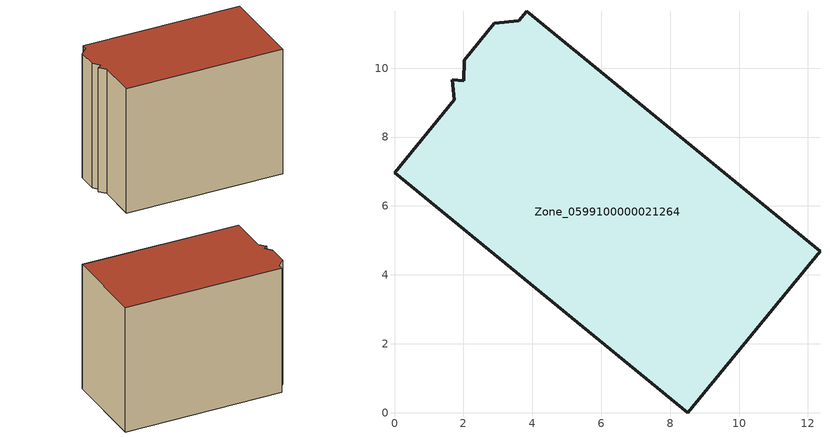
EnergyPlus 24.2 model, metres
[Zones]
Zone_0599100000021264
 floor ground (C_G): 2.03,10.23 2.9,11.3 3.61,11.37 3.84,11.65 12.35,4.69 8.51,0 0,6.97 1.73,9.08 1.67,9.66 2.01,9.64 z0
 wall outside (C_F): 8.51,0 12.35,4.69 3.84,11.65 3.61,11.37 2.9,11.3 2.03,10.23 2.01,9.64 1.67,9.66 1.73,9.08 0,6.97 8.51,0 z0:9.03
 roof outside (C_R): 2.9,11.3 2.03,10.23 2.01,9.64 1.67,9.66 1.73,9.08 0,6.97 8.51,0 12.35,4.69 3.84,11.65 3.61,11.37 z9.03
[BUILDING]
Pand.0599100000021264: North Axis=0; Terrain=City; Loads Convergence Tolerance Value=0.04; Temperature Convergence Tolerance Value=0.4; Solar Distribution=FullExterior; Maximum Number of Warmup Days=25; Minimum Number of Warmup Days=1
[Site:Location]
Rotterdam.The.Hague.AP_ZH_NLD Design_Conditions: Latitude=51.96; Longitude=4.45; Time Zone=1; Elevation=-4.5
[SITE:GROUNDTEMPERATURE:BUILDINGSURFACE]
18, 18, 18, 18, 18, 18, 18, 18, 18, 18, 18, 18
[MATERIAL] Thermal Absorptance=0.9; Solar Absorptance=0.7; Visible Absorptance=0.7
Name | Roughness | Thickness | Conductivity | Density | Specific Heat
G.TI.1946-1964 | MediumSmooth | 0.15 | 1 | 540 | 1210
F.TI.1946-1964 | Rough | 0.3 | 0.857143 | 1920 | 840
R.TI.1946-1964 | MediumRough | 0.2 | 0.277778 | 1500 | 1000
[CONSTRUCTION]
C_G: G.TI.1946-1964
C_F: F.TI.1946-1964
C_R: R.TI.1946-1964
[ZONE]
Zone_0599100000021264: Type=1; Multiplier=1; Ceiling Height=Autocalculate; Volume=Autocalculate; Floor Area=autocalculate; Part of Total Floor Area=Yes
[ZONEINFILTRATION:DESIGNFLOWRATE]
Infil_Zone_0599100000021264: Zone or ZoneList or Space or SpaceList=Zone_0599100000021264; Schedule=AlwaysOn; Design Flow Rate Calculation Method=Flow/Area; Flow Rate per Floor Area=0.003; Constant Term Coefficient=1; Temperature Term Coefficient=0; Velocity Term Coefficient=0; Velocity Squared Term Coefficient=0
[HVACTEMPLATE:ZONE:IDEALLOADSAIRSYSTEM]
Zone_0599100000021264: Maximum Heating Supply Air Temperature=50; Minimum Cooling Supply Air Temperature=13; Maximum Heating Supply Air Humidity Ratio=0.0156; Minimum Cooling Supply Air Humidity Ratio=0.0077; Heating Limit=NoLimit; Cooling Limit=NoLimit; Dehumidification Control Type=ConstantSensibleHeatRatio; Cooling Sensible Heat Ratio=0.7; Dehumidification Setpoint=60; Humidification Control Type=None; Humidification Setpoint=30; Outdoor Air Method=None; Outdoor Air Flow Rate per Person=0.00944; Outdoor Air Flow Rate per Zone Floor Area=0; Outdoor Air Flow Rate per Zone=0; Demand Controlled Ventilation Type=None; Outdoor Air Economizer Type=NoEconomizer; Heat Recovery Type=None; Sensible Heat Recovery Effectiveness=0.7; Latent Heat Recovery Effectiveness=0.65
[ZONECONTROL:THERMOSTAT]
ThermostatControl_Zone_0599100000021264: Zone or ZoneList=Zone_0599100000021264; Control Type Schedule=DualSetpointControlType; Control 1=Thermostat_Zone_0599100000021264; Temperature Difference Between Cutout And Setpoint=0
[THERMOSTATSETPOINT:DUALSETPOINT]
Thermostat_Zone_0599100000021264: Heating Setpoint Temperature Schedule=HeatingSetpoint_Zone_0599100000021264; Cooling Setpoint Temperature Schedule=CoolingSetpoint_Zone_0599100000021264
[SCHEDULE:COMPACT]
HeatingSetpoint_Zone_0599100000021264: Through: 12/31, For: AllDays, Until: 24:00, 21
CoolingSetpoint_Zone_0599100000021264: Through: 12/31, For: AllDays, Until: 24:00, 24
DualSetpointControlType: Through: 12/31, For: AllDays, Until: 24:00, 4
AlwaysOn: Through: 12/31, For: AllDays, Until: 24:00, 1
